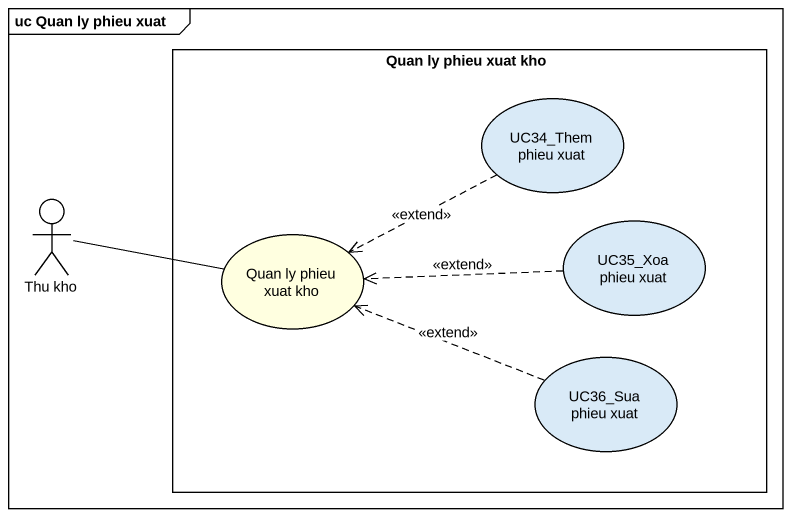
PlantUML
@startuml
mainframe uc Quan ly phieu xuat
rectangle "Quan ly phieu xuat kho" as Quan_ly_phieu_xuat_kho {
  usecase "UC34_Them phieu xuat" as UC34_Them_phieu_xuat
  usecase "UC35_Xoa phieu xuat" as UC35_Xoa_phieu_xuat
  usecase "Quan ly phieu xuat kho" as Quan_ly_phieu_xuat_kho_2 #FFFFE0
  usecase "UC36_Sua phieu xuat" as UC36_Sua_phieu_xuat
}
actor "Thu kho" as Thu_kho
UC34_Them_phieu_xuat .left.> Quan_ly_phieu_xuat_kho_2 : <<extend>>
Thu_kho -right- Quan_ly_phieu_xuat_kho_2
UC35_Xoa_phieu_xuat .left.> Quan_ly_phieu_xuat_kho_2 : <<extend>>
UC36_Sua_phieu_xuat .left.> Quan_ly_phieu_xuat_kho_2 : <<extend>>
@enduml
